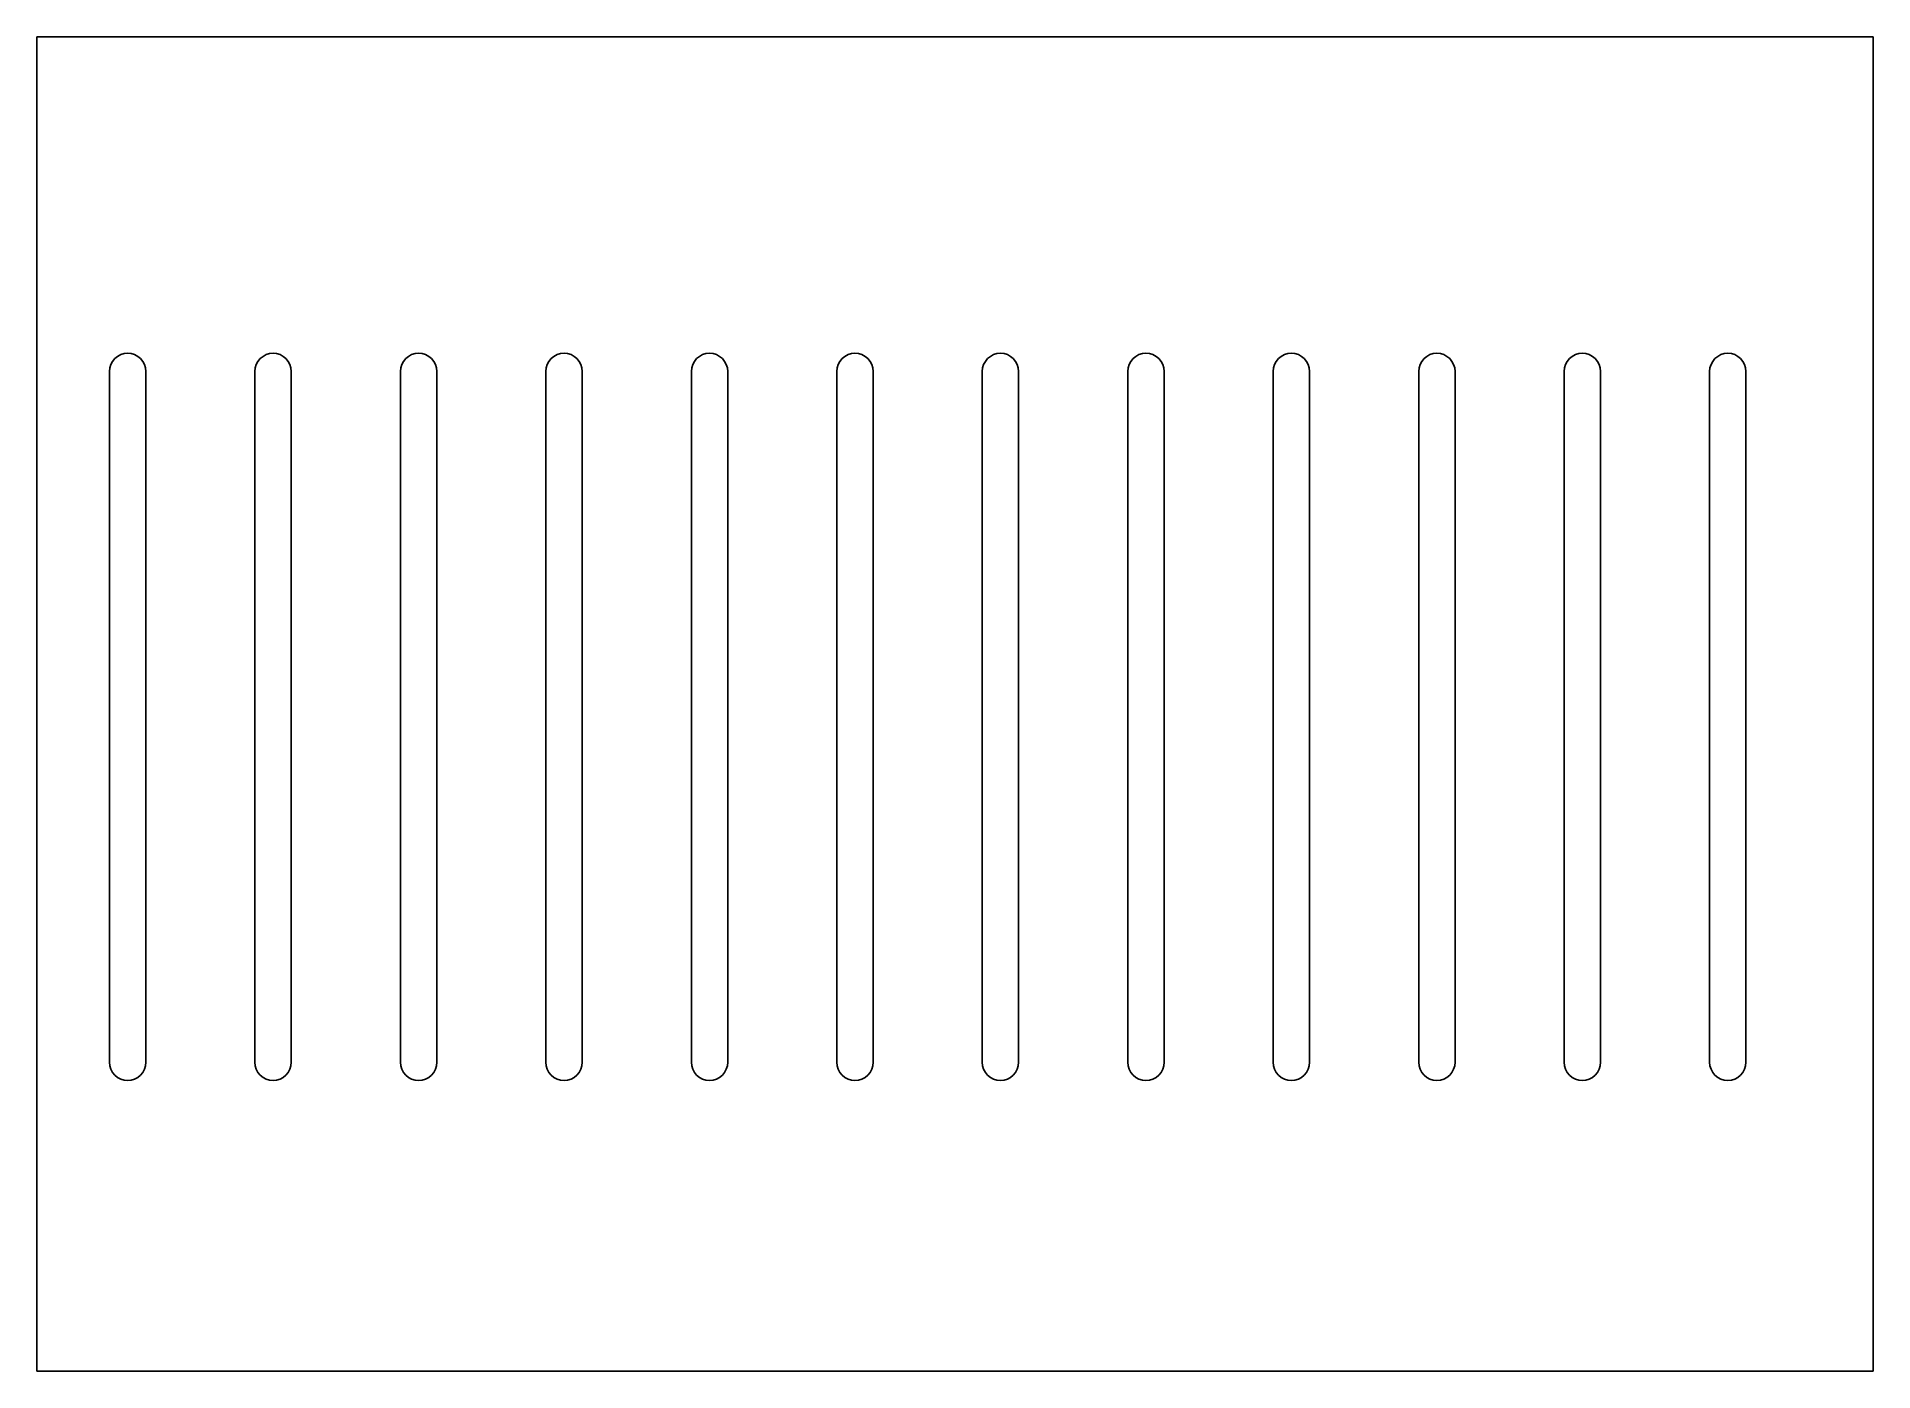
# Model space of a CAD drawing. Header units: metres. Extents: x 0 to 321, y 0 to 233.
import ezdxf

# ---------------------------------------------------------------- set-up
doc = ezdxf.new("R2010")
doc.units = ezdxf.units.M

msp = doc.modelspace()

# ---------------------------------------------------------------- linework, layer by layer
for p, q in [((320.675, 233.089), (0, 233.089)), ((0, 233.089), (0, 0)), ((320.675, 0), (320.675, 233.089)), ((12.9417, 175.84), (13.2351, 176.389)), ((13.2351, 176.389), (13.6299, 176.87)), ((13.6299, 176.87), (14.1111, 177.265)), ((14.1111, 177.265), (14.66, 177.558)), ((14.66, 177.558), (15.2556, 177.739)), ((15.2556, 177.739), (15.875, 177.8)), ((15.875, 177.8), (16.4944, 177.739)), ((16.4944, 177.739), (17.09, 177.558)), ((17.09, 177.558), (17.6389, 177.265)), ((17.6389, 177.265), (18.12, 176.87)), ((18.12, 176.87), (18.5149, 176.389)), ((18.5149, 176.389), (18.8083, 175.84)), ((38.3417, 175.84), (38.6351, 176.389)), ((38.6351, 176.389), (39.03, 176.87)), ((39.03, 176.87), (39.5111, 177.265)), ((39.5111, 177.265), (40.06, 177.558)), ((40.06, 177.558), (40.6556, 177.739)), ((40.6556, 177.739), (41.275, 177.8)), ((41.275, 177.8), (41.8944, 177.739)), ((41.8944, 177.739), (42.49, 177.558)), ((42.49, 177.558), (43.0389, 177.265)), ((43.0389, 177.265), (43.52, 176.87)), ((43.52, 176.87), (43.9149, 176.389)), ((43.9149, 176.389), (44.2083, 175.84)), ((63.7417, 175.84), (64.0351, 176.389)), ((64.0351, 176.389), (64.4299, 176.87)), ((64.4299, 176.87), (64.9111, 177.265)), ((64.9111, 177.265), (65.46, 177.558)), ((65.46, 177.558), (66.0556, 177.739)), ((66.0556, 177.739), (66.675, 177.8)), ((66.675, 177.8), (67.2944, 177.739)), ((67.2944, 177.739), (67.89, 177.558)), ((67.89, 177.558), (68.4389, 177.265)), ((68.4389, 177.265), (68.92, 176.87)), ((68.92, 176.87), (69.3149, 176.389)), ((69.3149, 176.389), (69.6083, 175.84)), ((89.1417, 175.84), (89.4351, 176.389)), ((89.4351, 176.389), (89.83, 176.87)), ((89.83, 176.87), (90.3111, 177.265)), ((90.3111, 177.265), (90.86, 177.558)), ((90.86, 177.558), (91.4556, 177.739)), ((91.4556, 177.739), (92.075, 177.8)), ((92.075, 177.8), (92.6944, 177.739)), ((92.6944, 177.739), (93.29, 177.558)), ((93.29, 177.558), (93.8389, 177.265)), ((93.8389, 177.265), (94.32, 176.87)), ((94.32, 176.87), (94.7149, 176.389)), ((94.7149, 176.389), (95.0083, 175.84)), ((114.542, 175.84), (114.835, 176.389)), ((114.835, 176.389), (115.23, 176.87)), ((115.23, 176.87), (115.711, 177.265)), ((115.711, 177.265), (116.26, 177.558)), ((116.26, 177.558), (116.856, 177.739)), ((116.856, 177.739), (117.475, 177.8)), ((117.475, 177.8), (118.094, 177.739)), ((118.094, 177.739), (118.69, 177.558)), ((118.69, 177.558), (119.239, 177.265)), ((119.239, 177.265), (119.72, 176.87)), ((119.72, 176.87), (120.115, 176.389)), ((120.115, 176.389), (120.408, 175.84)), ((139.942, 175.84), (140.235, 176.389)), ((140.235, 176.389), (140.63, 176.87)), ((140.63, 176.87), (141.111, 177.265)), ((141.111, 177.265), (141.66, 177.558)), ((141.66, 177.558), (142.256, 177.739)), ((142.256, 177.739), (142.875, 177.8)), ((142.875, 177.8), (143.494, 177.739)), ((143.494, 177.739), (144.09, 177.558)), ((144.09, 177.558), (144.639, 177.265)), ((144.639, 177.265), (145.12, 176.87)), ((145.12, 176.87), (145.515, 176.389)), ((145.515, 176.389), (145.808, 175.84)), ((165.342, 175.84), (165.635, 176.389)), ((165.635, 176.389), (166.03, 176.87)), ((166.03, 176.87), (166.511, 177.265)), ((166.511, 177.265), (167.06, 177.558)), ((167.06, 177.558), (167.656, 177.739)), ((167.656, 177.739), (168.275, 177.8)), ((168.275, 177.8), (168.894, 177.739)), ((168.894, 177.739), (169.49, 177.558)), ((169.49, 177.558), (170.039, 177.265)), ((170.039, 177.265), (170.52, 176.87)), ((170.52, 176.87), (170.915, 176.389)), ((170.915, 176.389), (171.208, 175.84)), ((190.742, 175.84), (191.035, 176.389)), ((191.035, 176.389), (191.43, 176.87)), ((191.43, 176.87), (191.911, 177.265)), ((191.911, 177.265), (192.46, 177.558)), ((192.46, 177.558), (193.056, 177.739)), ((193.056, 177.739), (193.675, 177.8)), ((193.675, 177.8), (194.294, 177.739)), ((194.294, 177.739), (194.89, 177.558)), ((194.89, 177.558), (195.439, 177.265)), ((195.439, 177.265), (195.92, 176.87)), ((195.92, 176.87), (196.315, 176.389)), ((196.315, 176.389), (196.608, 175.84)), ((216.142, 175.84), (216.435, 176.389)), ((216.435, 176.389), (216.83, 176.87)), ((216.83, 176.87), (217.311, 177.265)), ((217.311, 177.265), (217.86, 177.558)), ((217.86, 177.558), (218.456, 177.739)), ((218.456, 177.739), (219.075, 177.8)), ((219.075, 177.8), (219.694, 177.739)), ((219.694, 177.739), (220.29, 177.558)), ((220.29, 177.558), (220.839, 177.265)), ((220.839, 177.265), (221.32, 176.87)), ((221.32, 176.87), (221.715, 176.389)), ((221.715, 176.389), (222.008, 175.84)), ((241.542, 175.84), (241.835, 176.389)), ((241.835, 176.389), (242.23, 176.87)), ((242.23, 176.87), (242.711, 177.265)), ((242.711, 177.265), (243.26, 177.558)), ((243.26, 177.558), (243.856, 177.739)), ((243.856, 177.739), (244.475, 177.8)), ((244.475, 177.8), (245.094, 177.739)), ((245.094, 177.739), (245.69, 177.558)), ((245.69, 177.558), (246.239, 177.265)), ((246.239, 177.265), (246.72, 176.87)), ((246.72, 176.87), (247.115, 176.389)), ((247.115, 176.389), (247.408, 175.84)), ((266.942, 175.84), (267.235, 176.389)), ((267.235, 176.389), (267.63, 176.87)), ((267.63, 176.87), (268.111, 177.265)), ((268.111, 177.265), (268.66, 177.558)), ((268.66, 177.558), (269.256, 177.739)), ((269.256, 177.739), (269.875, 177.8)), ((269.875, 177.8), (270.494, 177.739)), ((270.494, 177.739), (271.09, 177.558)), ((271.09, 177.558), (271.639, 177.265)), ((271.639, 177.265), (272.12, 176.87)), ((272.12, 176.87), (272.515, 176.389)), ((272.515, 176.389), (272.808, 175.84)), ((292.342, 175.84), (292.635, 176.389)), ((292.635, 176.389), (293.03, 176.87)), ((293.03, 176.87), (293.511, 177.265)), ((293.511, 177.265), (294.06, 177.558)), ((294.06, 177.558), (294.656, 177.739)), ((294.656, 177.739), (295.275, 177.8)), ((295.275, 177.8), (295.894, 177.739)), ((295.894, 177.739), (296.49, 177.558)), ((296.49, 177.558), (297.039, 177.265)), ((297.039, 177.265), (297.52, 176.87)), ((297.52, 176.87), (297.915, 176.389)), ((297.915, 176.389), (298.208, 175.84)), ((12.7, 174.625), (12.761, 175.244)), ((12.7, 53.975), (12.7, 174.625)), ((12.761, 175.244), (12.9417, 175.84)), ((18.8083, 175.84), (18.989, 175.244)), ((18.989, 175.244), (19.05, 174.625)), ((19.05, 174.625), (19.05, 53.975)), ((38.1, 174.625), (38.161, 175.244)), ((38.1, 53.975), (38.1, 174.625)), ((38.161, 175.244), (38.3417, 175.84)), ((44.2083, 175.84), (44.389, 175.244)), ((44.389, 175.244), (44.45, 174.625)), ((44.45, 174.625), (44.45, 53.975)), ((63.5, 174.625), (63.561, 175.244)), ((63.5, 53.975), (63.5, 174.625)), ((63.561, 175.244), (63.7417, 175.84)), ((69.6083, 175.84), (69.789, 175.244)), ((69.789, 175.244), (69.85, 174.625)), ((69.85, 174.625), (69.85, 53.975)), ((88.9, 174.625), (88.961, 175.244)), ((88.9, 53.975), (88.9, 174.625)), ((88.961, 175.244), (89.1417, 175.84)), ((95.0083, 175.84), (95.189, 175.244)), ((95.189, 175.244), (95.25, 174.625)), ((95.25, 174.625), (95.25, 53.975)), ((114.3, 174.625), (114.361, 175.244)), ((114.3, 53.975), (114.3, 174.625)), ((114.361, 175.244), (114.542, 175.84)), ((120.408, 175.84), (120.589, 175.244)), ((120.589, 175.244), (120.65, 174.625)), ((120.65, 174.625), (120.65, 53.975)), ((139.7, 174.625), (139.761, 175.244)), ((139.7, 53.975), (139.7, 174.625)), ((139.761, 175.244), (139.942, 175.84)), ((145.808, 175.84), (145.989, 175.244)), ((145.989, 175.244), (146.05, 174.625)), ((146.05, 174.625), (146.05, 53.975)), ((165.1, 174.625), (165.161, 175.244)), ((165.1, 53.975), (165.1, 174.625)), ((165.161, 175.244), (165.342, 175.84)), ((171.208, 175.84), (171.389, 175.244)), ((171.389, 175.244), (171.45, 174.625)), ((171.45, 174.625), (171.45, 53.975)), ((190.5, 174.625), (190.561, 175.244)), ((190.5, 53.975), (190.5, 174.625)), ((190.561, 175.244), (190.742, 175.84)), ((196.608, 175.84), (196.789, 175.244)), ((196.789, 175.244), (196.85, 174.625)), ((196.85, 174.625), (196.85, 53.975)), ((215.9, 174.625), (215.961, 175.244)), ((215.9, 53.975), (215.9, 174.625)), ((215.961, 175.244), (216.142, 175.84)), ((222.008, 175.84), (222.189, 175.244)), ((222.189, 175.244), (222.25, 174.625)), ((222.25, 174.625), (222.25, 53.975)), ((241.3, 174.625), (241.361, 175.244)), ((241.3, 53.975), (241.3, 174.625)), ((241.361, 175.244), (241.542, 175.84)), ((247.408, 175.84), (247.589, 175.244)), ((247.589, 175.244), (247.65, 174.625)), ((247.65, 174.625), (247.65, 53.975)), ((266.7, 174.625), (266.761, 175.244)), ((266.7, 53.975), (266.7, 174.625)), ((266.761, 175.244), (266.942, 175.84)), ((272.808, 175.84), (272.989, 175.244)), ((272.989, 175.244), (273.05, 174.625)), ((273.05, 174.625), (273.05, 53.975)), ((292.1, 174.625), (292.161, 175.244)), ((292.1, 53.975), (292.1, 174.625)), ((292.161, 175.244), (292.342, 175.84)), ((298.208, 175.84), (298.389, 175.244)), ((298.389, 175.244), (298.45, 174.625)), ((298.45, 174.625), (298.45, 53.975)), ((12.761, 53.3556), (12.7, 53.975)), ((12.9417, 52.76), (12.761, 53.3556)), ((13.2351, 52.2111), (12.9417, 52.76)), ((13.6299, 51.7299), (13.2351, 52.2111)), ((14.1111, 51.3351), (13.6299, 51.7299)), ((14.66, 51.0417), (14.1111, 51.3351)), ((17.6389, 51.3351), (17.09, 51.0417)), ((18.12, 51.7299), (17.6389, 51.3351)), ((18.5149, 52.2111), (18.12, 51.7299)), ((18.8083, 52.76), (18.5149, 52.2111)), ((18.989, 53.3556), (18.8083, 52.76)), ((19.05, 53.975), (18.989, 53.3556)), ((38.161, 53.3556), (38.1, 53.975)), ((38.3417, 52.76), (38.161, 53.3556)), ((38.6351, 52.2111), (38.3417, 52.76)), ((39.03, 51.7299), (38.6351, 52.2111)), ((39.5111, 51.3351), (39.03, 51.7299)), ((40.06, 51.0417), (39.5111, 51.3351)), ((43.0389, 51.3351), (42.49, 51.0417)), ((43.52, 51.7299), (43.0389, 51.3351)), ((43.9149, 52.2111), (43.52, 51.7299)), ((44.2083, 52.76), (43.9149, 52.2111)), ((44.389, 53.3556), (44.2083, 52.76)), ((44.45, 53.975), (44.389, 53.3556)), ((63.561, 53.3556), (63.5, 53.975)), ((63.7417, 52.76), (63.561, 53.3556)), ((64.0351, 52.2111), (63.7417, 52.76)), ((64.4299, 51.7299), (64.0351, 52.2111)), ((64.9111, 51.3351), (64.4299, 51.7299)), ((65.46, 51.0417), (64.9111, 51.3351)), ((68.4389, 51.3351), (67.89, 51.0417)), ((68.92, 51.7299), (68.4389, 51.3351)), ((69.3149, 52.2111), (68.92, 51.7299)), ((69.6083, 52.76), (69.3149, 52.2111)), ((69.789, 53.3556), (69.6083, 52.76)), ((69.85, 53.975), (69.789, 53.3556)), ((88.961, 53.3556), (88.9, 53.975)), ((89.1417, 52.76), (88.961, 53.3556)), ((89.4351, 52.2111), (89.1417, 52.76)), ((89.83, 51.7299), (89.4351, 52.2111)), ((90.3111, 51.3351), (89.83, 51.7299)), ((90.86, 51.0417), (90.3111, 51.3351)), ((93.8389, 51.3351), (93.29, 51.0417)), ((94.32, 51.7299), (93.8389, 51.3351)), ((94.7149, 52.2111), (94.32, 51.7299)), ((95.0083, 52.76), (94.7149, 52.2111)), ((95.189, 53.3556), (95.0083, 52.76)), ((95.25, 53.975), (95.189, 53.3556)), ((114.361, 53.3556), (114.3, 53.975)), ((114.542, 52.76), (114.361, 53.3556)), ((114.835, 52.2111), (114.542, 52.76)), ((115.23, 51.7299), (114.835, 52.2111)), ((115.711, 51.3351), (115.23, 51.7299)), ((116.26, 51.0417), (115.711, 51.3351)), ((119.239, 51.3351), (118.69, 51.0417)), ((119.72, 51.7299), (119.239, 51.3351)), ((120.115, 52.2111), (119.72, 51.7299)), ((120.408, 52.76), (120.115, 52.2111)), ((120.589, 53.3556), (120.408, 52.76)), ((120.65, 53.975), (120.589, 53.3556)), ((139.761, 53.3556), (139.7, 53.975)), ((139.942, 52.76), (139.761, 53.3556)), ((140.235, 52.2111), (139.942, 52.76)), ((140.63, 51.7299), (140.235, 52.2111)), ((141.111, 51.3351), (140.63, 51.7299)), ((141.66, 51.0417), (141.111, 51.3351)), ((144.639, 51.3351), (144.09, 51.0417)), ((145.12, 51.7299), (144.639, 51.3351)), ((145.515, 52.2111), (145.12, 51.7299)), ((145.808, 52.76), (145.515, 52.2111)), ((145.989, 53.3556), (145.808, 52.76)), ((146.05, 53.975), (145.989, 53.3556)), ((165.161, 53.3556), (165.1, 53.975)), ((165.342, 52.76), (165.161, 53.3556)), ((165.635, 52.2111), (165.342, 52.76)), ((166.03, 51.7299), (165.635, 52.2111)), ((166.511, 51.3351), (166.03, 51.7299)), ((167.06, 51.0417), (166.511, 51.3351)), ((170.039, 51.3351), (169.49, 51.0417)), ((170.52, 51.7299), (170.039, 51.3351)), ((170.915, 52.2111), (170.52, 51.7299)), ((171.208, 52.76), (170.915, 52.2111)), ((171.389, 53.3556), (171.208, 52.76)), ((171.45, 53.975), (171.389, 53.3556)), ((190.561, 53.3556), (190.5, 53.975)), ((190.742, 52.76), (190.561, 53.3556)), ((191.035, 52.2111), (190.742, 52.76)), ((191.43, 51.7299), (191.035, 52.2111)), ((191.911, 51.3351), (191.43, 51.7299)), ((192.46, 51.0417), (191.911, 51.3351)), ((195.439, 51.3351), (194.89, 51.0417)), ((195.92, 51.7299), (195.439, 51.3351)), ((196.315, 52.2111), (195.92, 51.7299)), ((196.608, 52.76), (196.315, 52.2111)), ((196.789, 53.3556), (196.608, 52.76)), ((196.85, 53.975), (196.789, 53.3556)), ((215.961, 53.3556), (215.9, 53.975)), ((216.142, 52.76), (215.961, 53.3556)), ((216.435, 52.2111), (216.142, 52.76)), ((216.83, 51.7299), (216.435, 52.2111)), ((217.311, 51.3351), (216.83, 51.7299)), ((217.86, 51.0417), (217.311, 51.3351)), ((220.839, 51.3351), (220.29, 51.0417)), ((221.32, 51.7299), (220.839, 51.3351)), ((221.715, 52.2111), (221.32, 51.7299)), ((222.008, 52.76), (221.715, 52.2111)), ((222.189, 53.3556), (222.008, 52.76)), ((222.25, 53.975), (222.189, 53.3556)), ((241.361, 53.3556), (241.3, 53.975)), ((241.542, 52.76), (241.361, 53.3556)), ((241.835, 52.2111), (241.542, 52.76)), ((242.23, 51.7299), (241.835, 52.2111)), ((242.711, 51.3351), (242.23, 51.7299)), ((243.26, 51.0417), (242.711, 51.3351)), ((246.239, 51.3351), (245.69, 51.0417)), ((246.72, 51.7299), (246.239, 51.3351)), ((247.115, 52.2111), (246.72, 51.7299)), ((247.408, 52.76), (247.115, 52.2111)), ((247.589, 53.3556), (247.408, 52.76)), ((247.65, 53.975), (247.589, 53.3556)), ((266.761, 53.3556), (266.7, 53.975)), ((266.942, 52.76), (266.761, 53.3556)), ((267.235, 52.2111), (266.942, 52.76)), ((267.63, 51.7299), (267.235, 52.2111)), ((268.111, 51.3351), (267.63, 51.7299)), ((268.66, 51.0417), (268.111, 51.3351)), ((271.639, 51.3351), (271.09, 51.0417)), ((272.12, 51.7299), (271.639, 51.3351)), ((272.515, 52.2111), (272.12, 51.7299)), ((272.808, 52.76), (272.515, 52.2111)), ((272.989, 53.3556), (272.808, 52.76)), ((273.05, 53.975), (272.989, 53.3556)), ((292.161, 53.3556), (292.1, 53.975)), ((292.342, 52.76), (292.161, 53.3556)), ((292.635, 52.2111), (292.342, 52.76)), ((293.03, 51.7299), (292.635, 52.2111)), ((293.511, 51.3351), (293.03, 51.7299)), ((294.06, 51.0417), (293.511, 51.3351)), ((297.039, 51.3351), (296.49, 51.0417)), ((297.52, 51.7299), (297.039, 51.3351)), ((297.915, 52.2111), (297.52, 51.7299)), ((298.208, 52.76), (297.915, 52.2111)), ((298.389, 53.3556), (298.208, 52.76)), ((298.45, 53.975), (298.389, 53.3556)), ((15.2556, 50.861), (14.66, 51.0417)), ((15.875, 50.8), (15.2556, 50.861)), ((16.4944, 50.861), (15.875, 50.8)), ((17.09, 51.0417), (16.4944, 50.861)), ((40.6556, 50.861), (40.06, 51.0417)), ((41.275, 50.8), (40.6556, 50.861)), ((41.8944, 50.861), (41.275, 50.8)), ((42.49, 51.0417), (41.8944, 50.861)), ((66.0556, 50.861), (65.46, 51.0417)), ((66.675, 50.8), (66.0556, 50.861)), ((67.2944, 50.861), (66.675, 50.8)), ((67.89, 51.0417), (67.2944, 50.861)), ((91.4556, 50.861), (90.86, 51.0417)), ((92.075, 50.8), (91.4556, 50.861)), ((92.6944, 50.861), (92.075, 50.8)), ((93.29, 51.0417), (92.6944, 50.861)), ((116.856, 50.861), (116.26, 51.0417)), ((117.475, 50.8), (116.856, 50.861)), ((118.094, 50.861), (117.475, 50.8)), ((118.69, 51.0417), (118.094, 50.861)), ((142.256, 50.861), (141.66, 51.0417)), ((142.875, 50.8), (142.256, 50.861)), ((143.494, 50.861), (142.875, 50.8)), ((144.09, 51.0417), (143.494, 50.861)), ((167.656, 50.861), (167.06, 51.0417)), ((168.275, 50.8), (167.656, 50.861)), ((168.894, 50.861), (168.275, 50.8)), ((169.49, 51.0417), (168.894, 50.861)), ((193.056, 50.861), (192.46, 51.0417)), ((193.675, 50.8), (193.056, 50.861)), ((194.294, 50.861), (193.675, 50.8)), ((194.89, 51.0417), (194.294, 50.861)), ((218.456, 50.861), (217.86, 51.0417)), ((219.075, 50.8), (218.456, 50.861)), ((219.694, 50.861), (219.075, 50.8)), ((220.29, 51.0417), (219.694, 50.861)), ((243.856, 50.861), (243.26, 51.0417)), ((244.475, 50.8), (243.856, 50.861)), ((245.094, 50.861), (244.475, 50.8)), ((245.69, 51.0417), (245.094, 50.861)), ((269.256, 50.861), (268.66, 51.0417)), ((269.875, 50.8), (269.256, 50.861)), ((270.494, 50.861), (269.875, 50.8)), ((271.09, 51.0417), (270.494, 50.861)), ((294.656, 50.861), (294.06, 51.0417)), ((295.275, 50.8), (294.656, 50.861)), ((295.894, 50.861), (295.275, 50.8)), ((296.49, 51.0417), (295.894, 50.861)), ((0, 0), (320.675, 0))]:
    msp.add_line(p, q)

doc.saveas('drawing.dxf')
